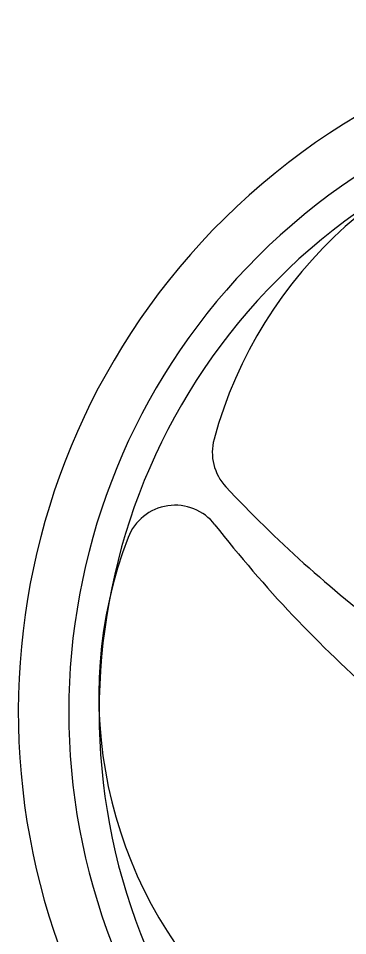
# Model space of a CAD drawing. Header units: metres. Extents: x 26.3 to 44.2, y 14.4 to 19.6.
# Drawn here: x 33.2887 to 33.4073, y 15.1249 to 15.4555 of the extents above; entities that cross this region are included whole.
import ezdxf

# ---------------------------------------------------------------- set-up
doc = ezdxf.new("R2010")
doc.units = ezdxf.units.M
doc.header["$MEASUREMENT"] = 0
doc.layers.add('Rims', color=10, linetype='Continuous')
doc.layers.add('Tyres', color=190, linetype='Continuous')

msp = doc.modelspace()

# ---------------------------------------------------------------- linework, layer by layer
at = {"layer": 'Rims'}
for centre, radius, start, end in [((33.51265574428313, 15.26211155221321), 0.1590271137, 99.01976261079164, 164.7930936222938), ((33.37673512759548, 15.2990579601638), 0.01817452728, 164.7930936222938, 223.0771330959612), ((33.6953425504927, 15.59696709493686), 0.454363182, 223.0771330959612, 233.0178279559276), ((33.34517734324486, 15.26184679251838), 0.01817452728, 37.92308624074174, 159.0197626107917), ((33.71793233892342, 15.55226993189997), 0.454363182, 217.9230862407414, 228.8048522406433), ((33.4766919638031, 15.21141509930247), 0.1590271137, 159.0197626107917, 224.7930936222936)]:
    msp.add_arc(centre, radius, start, end, dxfattribs=at)
at = {"layer": 'Tyres'}
for radius, start, end in [(0.2498997501, 43.16132281393833, 26.68011189539778), (0.23172522282, 43.80632544751386, 26.02310595256806), (0.2208077144671304, 44.24546749087928, 25.57576713474084)]:
    msp.add_arc((33.53857827014541, 15.20561777824604), radius, start, end, dxfattribs=at)

doc.saveas('drawing.dxf')
